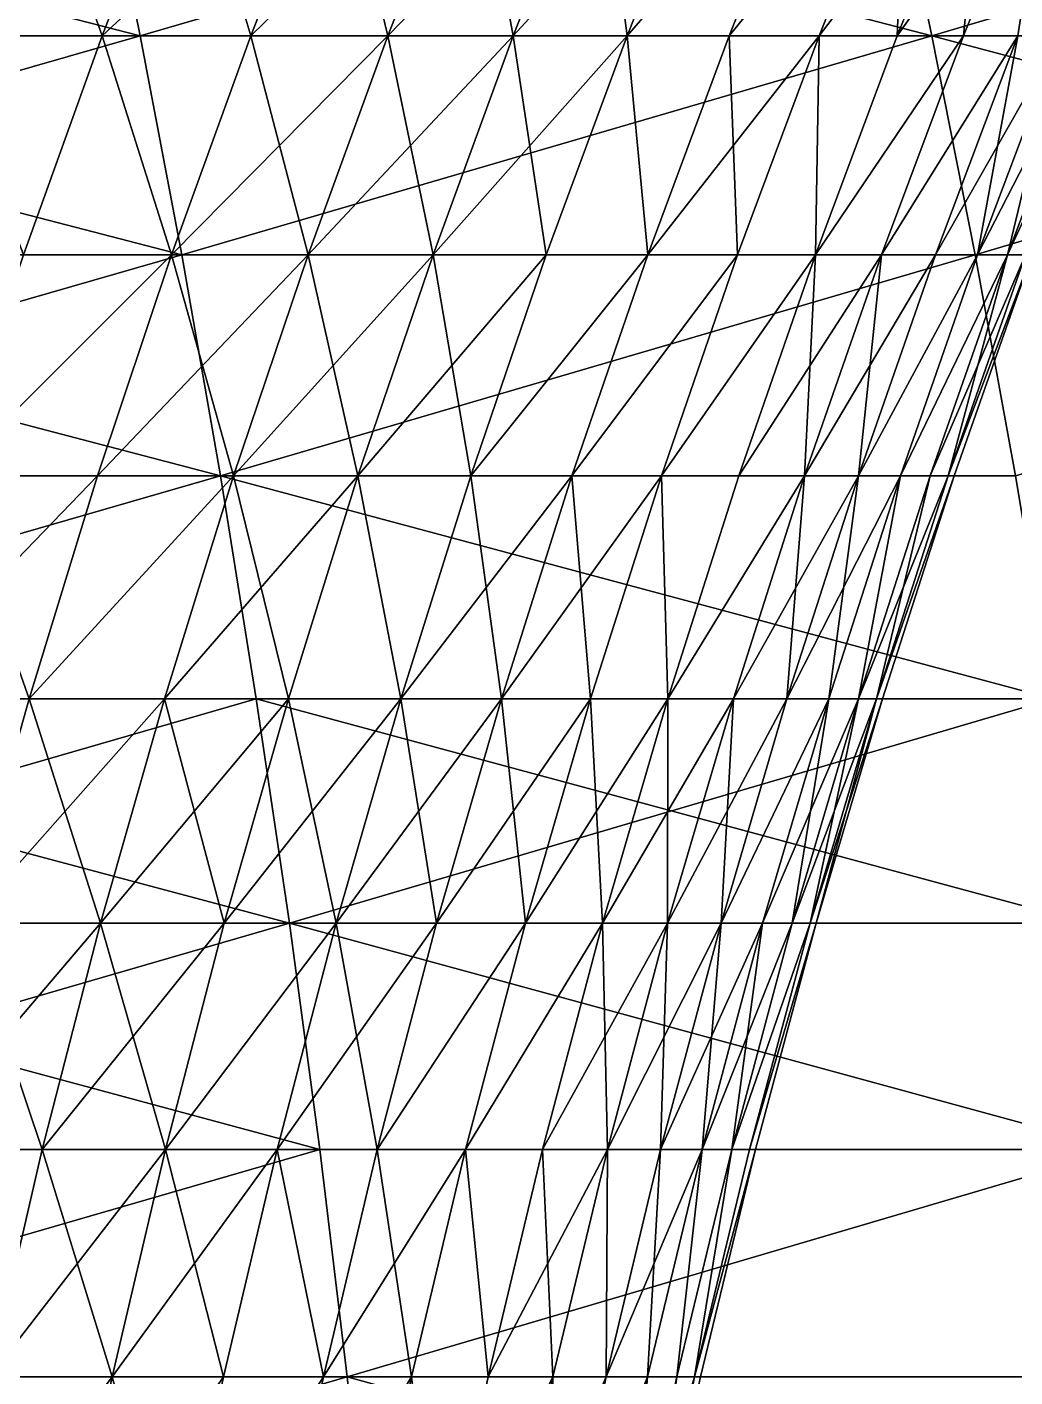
# Model space of a CAD drawing. Header units: millimetres. Extents: x -3250 to 8000, y -3250 to 3250.
# Drawn here: x 6362.7 to 6446.8, y 178 to 293 of the extents above; entities that cross this region are included whole.
import ezdxf

# ---------------------------------------------------------------- set-up
doc = ezdxf.new("R2010")
doc.units = ezdxf.units.MM
doc.header["$MEASUREMENT"] = 0
doc.layers.add('MESH_3D', color=2, linetype='CONTINUOUS')

msp = doc.modelspace()

# ---------------------------------------------------------------- linework, layer by layer
at = {"layer": 'MESH_3D'}
for points in [[(6300.37, 310.75, 844.86), (6372.35, 292.27, 876.61), (6303.96, 292.27, 838.26)], [(6300.37, 310.75, 844.86), (6368.59, 310.75, 883.12), (6372.35, 292.27, 876.61)], [(6368.59, 310.75, 25816.88), (6300.37, 310.75, 25855.14), (6303.96, 292.27, 25861.74)], [(6368.59, 310.75, 25816.88), (6303.96, 292.27, 25861.74), (6372.35, 292.27, 25823.39)], [(6355.47, 292.27, 3033.85), (6376.23, 310.75, 3070.41), (6362.54, 310.75, 3031.28)], [(6355.47, 292.27, 3033.85), (6369.11, 292.27, 3072.81), (6376.23, 310.75, 3070.41)], [(6369.11, 292.27, 23627.19), (6355.47, 292.27, 23666.15), (6362.54, 310.75, 23668.72)], [(6369.11, 292.27, 23627.19), (6362.54, 310.75, 23668.72), (6376.23, 310.75, 23629.59)], [(6368.59, 310.75, 883.12), (6435.84, 310.75, 923.07), (6439.76, 292.27, 916.66)], [(6368.59, 310.75, 883.12), (6439.76, 292.27, 916.66), (6372.35, 292.27, 876.61)], [(6435.84, 310.75, 25776.93), (6368.59, 310.75, 25816.88), (6372.35, 292.27, 25823.39)], [(6369.11, 292.27, 3072.81), (6381.76, 292.27, 3112.09), (6376.23, 310.75, 3070.41)], [(6388.94, 310.75, 23590.12), (6369.11, 292.27, 23627.19), (6376.23, 310.75, 23629.59)], [(6381.76, 292.27, 23587.91), (6369.11, 292.27, 23627.19), (6388.94, 310.75, 23590.12)], [(6435.84, 310.75, 25776.93), (6372.35, 292.27, 25823.39), (6439.76, 292.27, 25783.34)], [(6376.23, 310.75, 3070.41), (6381.76, 292.27, 3112.09), (6388.94, 310.75, 3109.88)], [(6381.76, 292.27, 3112.09), (6393.43, 292.27, 3151.68), (6400.67, 310.75, 3149.64)], [(6381.76, 292.27, 3112.09), (6400.67, 310.75, 3149.64), (6388.94, 310.75, 3109.88)], [(6393.43, 292.27, 23548.32), (6381.76, 292.27, 23587.91), (6388.94, 310.75, 23590.12)], [(6393.43, 292.27, 23548.32), (6388.94, 310.75, 23590.12), (6400.67, 310.75, 23550.36)], [(6393.43, 292.27, 3151.68), (6411.4, 310.75, 3189.69), (6400.67, 310.75, 3149.64)], [(6393.43, 292.27, 3151.68), (6404.11, 292.27, 3191.54), (6411.4, 310.75, 3189.69)], [(6404.11, 292.27, 23508.46), (6393.43, 292.27, 23548.32), (6400.67, 310.75, 23550.36)], [(6404.11, 292.27, 23508.46), (6400.67, 310.75, 23550.36), (6411.4, 310.75, 23510.31)], [(6404.11, 292.27, 3191.54), (6421.13, 310.75, 3229.99), (6411.4, 310.75, 3189.69)], [(6404.11, 292.27, 3191.54), (6413.8, 292.27, 3231.66), (6421.13, 310.75, 3229.99)], [(6413.8, 292.27, 23468.34), (6404.11, 292.27, 23508.46), (6411.4, 310.75, 23510.31)], [(6413.8, 292.27, 23468.34), (6411.4, 310.75, 23510.31), (6421.13, 310.75, 23470.01)], [(6413.8, 292.27, 3231.66), (6422.48, 292.27, 3272.01), (6429.85, 310.75, 3270.52)], [(6413.8, 292.27, 3231.66), (6429.85, 310.75, 3270.52), (6421.13, 310.75, 3229.99)], [(6429.85, 310.75, 23429.48), (6413.8, 292.27, 23468.34), (6421.13, 310.75, 23470.01)], [(6422.48, 292.27, 23427.99), (6413.8, 292.27, 23468.34), (6429.85, 310.75, 23429.48)], [(6422.48, 292.27, 3272.01), (6430.15, 292.27, 3312.56), (6437.56, 310.75, 3311.25)], [(6422.48, 292.27, 3272.01), (6437.56, 310.75, 3311.25), (6429.85, 310.75, 3270.52)], [(6437.56, 310.75, 23388.75), (6422.48, 292.27, 23427.99), (6429.85, 310.75, 23429.48)], [(6430.15, 292.27, 23387.44), (6422.48, 292.27, 23427.99), (6437.56, 310.75, 23388.75)], [(6430.15, 292.27, 3312.56), (6436.81, 292.27, 3353.29), (6444.25, 310.75, 3352.17)], [(6430.15, 292.27, 3312.56), (6444.25, 310.75, 3352.17), (6437.56, 310.75, 3311.25)], [(6436.81, 292.27, 23346.71), (6430.15, 292.27, 23387.44), (6437.56, 310.75, 23388.75)], [(6435.84, 310.75, 923.07), (6506.14, 292.27, 958.37), (6439.76, 292.27, 916.66)], [(6435.84, 310.75, 923.07), (6502.07, 310.75, 964.69), (6506.14, 292.27, 958.37)], [(6502.07, 310.75, 25735.31), (6435.84, 310.75, 25776.93), (6439.76, 292.27, 25783.34)], [(6436.81, 292.27, 3353.29), (6449.91, 310.75, 3393.24), (6444.25, 310.75, 3352.17)], [(6436.81, 292.27, 3353.29), (6442.45, 292.27, 3394.17), (6449.91, 310.75, 3393.24)], [(6436.81, 292.27, 23346.71), (6437.56, 310.75, 23388.75), (6444.25, 310.75, 23347.83)], [(6442.45, 292.27, 23305.83), (6436.81, 292.27, 23346.71), (6444.25, 310.75, 23347.83)], [(6502.07, 310.75, 25735.31), (6439.76, 292.27, 25783.34), (6506.14, 292.27, 25741.63)], [(6442.45, 292.27, 3394.17), (6447.08, 292.27, 3435.19), (6449.91, 310.75, 3393.24)], [(6442.45, 292.27, 23305.83), (6444.25, 310.75, 23347.83), (6449.91, 310.75, 23306.76)], [(6447.08, 292.27, 23264.81), (6442.45, 292.27, 23305.83), (6449.91, 310.75, 23306.76)], [(6303.96, 292.27, 838.26), (6372.35, 292.27, 876.61), (6307.34, 273.62, 832.06)], [(6375.88, 273.62, 25829.5), (6303.96, 292.27, 25861.74), (6307.34, 273.62, 25867.94)], [(6372.35, 292.27, 25823.39), (6303.96, 292.27, 25861.74), (6375.88, 273.62, 25829.5)], [(6307.34, 273.62, 832.06), (6372.35, 292.27, 876.61), (6375.88, 273.62, 870.5)], [(6355.47, 292.27, 3033.85), (6362.42, 273.62, 3075.06), (6369.11, 292.27, 3072.81)], [(6362.42, 273.62, 23624.94), (6355.47, 292.27, 23666.15), (6369.11, 292.27, 23627.19)], [(6362.42, 273.62, 3075.06), (6375.02, 273.62, 3114.17), (6369.11, 292.27, 3072.81)], [(6375.02, 273.62, 23585.83), (6362.42, 273.62, 23624.94), (6369.11, 292.27, 23627.19)], [(6369.11, 292.27, 3072.81), (6375.02, 273.62, 3114.17), (6381.76, 292.27, 3112.09)], [(6375.02, 273.62, 23585.83), (6369.11, 292.27, 23627.19), (6381.76, 292.27, 23587.91)], [(6372.35, 292.27, 876.61), (6439.76, 292.27, 916.66), (6375.88, 273.62, 870.5)], [(6439.76, 292.27, 25783.34), (6372.35, 292.27, 25823.39), (6375.88, 273.62, 25829.5)], [(6375.02, 273.62, 3114.17), (6386.64, 273.62, 3153.59), (6393.43, 292.27, 3151.68)], [(6375.02, 273.62, 3114.17), (6393.43, 292.27, 3151.68), (6381.76, 292.27, 3112.09)], [(6386.64, 273.62, 23546.41), (6375.02, 273.62, 23585.83), (6381.76, 292.27, 23587.91)], [(6375.88, 273.62, 870.5), (6439.76, 292.27, 916.66), (6443.44, 273.62, 910.64)], [(6439.76, 292.27, 25783.34), (6375.88, 273.62, 25829.5), (6443.44, 273.62, 25789.36)], [(6386.64, 273.62, 23546.41), (6381.76, 292.27, 23587.91), (6393.43, 292.27, 23548.32)], [(6386.64, 273.62, 3153.59), (6404.11, 292.27, 3191.54), (6393.43, 292.27, 3151.68)], [(6386.64, 273.62, 3153.59), (6397.28, 273.62, 3193.28), (6404.11, 292.27, 3191.54)], [(6397.28, 273.62, 23506.72), (6386.64, 273.62, 23546.41), (6393.43, 292.27, 23548.32)], [(6397.28, 273.62, 23506.72), (6393.43, 292.27, 23548.32), (6404.11, 292.27, 23508.46)], [(6397.28, 273.62, 3193.28), (6413.8, 292.27, 3231.66), (6404.11, 292.27, 3191.54)], [(6397.28, 273.62, 3193.28), (6406.92, 273.62, 3233.23), (6413.8, 292.27, 3231.66)], [(6406.92, 273.62, 23466.77), (6397.28, 273.62, 23506.72), (6404.11, 292.27, 23508.46)], [(6406.92, 273.62, 23466.77), (6404.11, 292.27, 23508.46), (6413.8, 292.27, 23468.34)], [(6406.92, 273.62, 3233.23), (6415.57, 273.62, 3273.41), (6413.8, 292.27, 3231.66)], [(6415.57, 273.62, 23426.59), (6406.92, 273.62, 23466.77), (6413.8, 292.27, 23468.34)], [(6413.8, 292.27, 3231.66), (6415.57, 273.62, 3273.41), (6422.48, 292.27, 3272.01)], [(6415.57, 273.62, 23426.59), (6413.8, 292.27, 23468.34), (6422.48, 292.27, 23427.99)], [(6415.57, 273.62, 3273.41), (6430.15, 292.27, 3312.56), (6422.48, 292.27, 3272.01)], [(6415.57, 273.62, 3273.41), (6423.21, 273.62, 3313.79), (6430.15, 292.27, 3312.56)], [(6423.21, 273.62, 23386.21), (6415.57, 273.62, 23426.59), (6422.48, 292.27, 23427.99)], [(6423.21, 273.62, 23386.21), (6422.48, 292.27, 23427.99), (6430.15, 292.27, 23387.44)], [(6423.21, 273.62, 3313.79), (6429.84, 273.62, 3354.34), (6430.15, 292.27, 3312.56)], [(6429.84, 273.62, 23345.66), (6423.21, 273.62, 23386.21), (6430.15, 292.27, 23387.44)], [(6429.84, 273.62, 3354.34), (6442.45, 292.27, 3394.17), (6436.81, 292.27, 3353.29)], [(6429.84, 273.62, 3354.34), (6435.45, 273.62, 3395.05), (6442.45, 292.27, 3394.17)], [(6430.15, 292.27, 3312.56), (6429.84, 273.62, 3354.34), (6436.81, 292.27, 3353.29)], [(6429.84, 273.62, 23345.66), (6430.15, 292.27, 23387.44), (6436.81, 292.27, 23346.71)], [(6442.45, 292.27, 23305.83), (6429.84, 273.62, 23345.66), (6436.81, 292.27, 23346.71)], [(6435.45, 273.62, 23304.95), (6429.84, 273.62, 23345.66), (6442.45, 292.27, 23305.83)], [(6435.45, 273.62, 3395.05), (6440.06, 273.62, 3435.89), (6447.08, 292.27, 3435.19)], [(6435.45, 273.62, 3395.05), (6447.08, 292.27, 3435.19), (6442.45, 292.27, 3394.17)], [(6447.08, 292.27, 23264.81), (6435.45, 273.62, 23304.95), (6442.45, 292.27, 23305.83)], [(6440.06, 273.62, 23264.11), (6435.45, 273.62, 23304.95), (6447.08, 292.27, 23264.81)], [(6439.76, 292.27, 916.66), (6506.14, 292.27, 958.37), (6443.44, 273.62, 910.64)], [(6509.97, 273.62, 25747.56), (6439.76, 292.27, 25783.34), (6443.44, 273.62, 25789.36)], [(6506.14, 292.27, 25741.63), (6439.76, 292.27, 25783.34), (6509.97, 273.62, 25747.56)], [(6440.06, 273.62, 3435.89), (6443.64, 273.62, 3476.83), (6450.67, 292.27, 3476.3)], [(6440.06, 273.62, 3435.89), (6450.67, 292.27, 3476.3), (6447.08, 292.27, 3435.19)], [(6443.64, 273.62, 23223.17), (6440.06, 273.62, 23264.11), (6447.08, 292.27, 23264.81)], [(6443.44, 273.62, 910.64), (6506.14, 292.27, 958.37), (6509.97, 273.62, 952.44)], [(6443.64, 273.62, 3476.83), (6446.2, 273.62, 3517.84), (6450.67, 292.27, 3476.3)], [(6443.64, 273.62, 23223.17), (6447.08, 292.27, 23264.81), (6450.67, 292.27, 23223.7)], [(6453.24, 292.27, 23182.51), (6443.64, 273.62, 23223.17), (6450.67, 292.27, 23223.7)], [(6446.2, 273.62, 23182.16), (6443.64, 273.62, 23223.17), (6453.24, 292.27, 23182.51)], [(6446.2, 273.62, 3517.84), (6454.79, 292.27, 3558.73), (6453.24, 292.27, 3517.49)], [(6446.2, 273.62, 3517.84), (6447.73, 273.62, 3558.91), (6454.79, 292.27, 3558.73)], [(6450.67, 292.27, 3476.3), (6446.2, 273.62, 3517.84), (6453.24, 292.27, 3517.49)], [(6447.73, 273.62, 23141.09), (6446.2, 273.62, 23182.16), (6453.24, 292.27, 23182.51)], [(6307.34, 273.62, 832.06), (6375.88, 273.62, 870.5), (6379.17, 254.79, 864.8)], [(6307.34, 273.62, 832.06), (6379.17, 254.79, 864.8), (6310.49, 254.79, 826.28)], [(6375.88, 273.62, 25829.5), (6307.34, 273.62, 25867.94), (6310.49, 254.79, 25873.72)], [(6375.88, 273.62, 25829.5), (6310.49, 254.79, 25873.72), (6379.17, 254.79, 25835.2)], [(6356.17, 254.79, 3077.15), (6368.72, 254.79, 3116.11), (6375.02, 273.62, 3114.17)], [(6356.17, 254.79, 3077.15), (6375.02, 273.62, 3114.17), (6362.42, 273.62, 3075.06)], [(6375.02, 273.62, 23585.83), (6356.17, 254.79, 23622.85), (6362.42, 273.62, 23624.94)], [(6368.72, 254.79, 23583.89), (6356.17, 254.79, 23622.85), (6375.02, 273.62, 23585.83)], [(6368.72, 254.79, 3116.11), (6386.64, 273.62, 3153.59), (6375.02, 273.62, 3114.17)], [(6368.72, 254.79, 3116.11), (6380.3, 254.79, 3155.37), (6386.64, 273.62, 3153.59)], [(6380.3, 254.79, 23544.63), (6368.72, 254.79, 23583.89), (6375.02, 273.62, 23585.83)], [(6380.3, 254.79, 23544.63), (6375.02, 273.62, 23585.83), (6386.64, 273.62, 23546.41)], [(6375.88, 273.62, 870.5), (6443.44, 273.62, 910.64), (6379.17, 254.79, 864.8)], [(6443.44, 273.62, 25789.36), (6375.88, 273.62, 25829.5), (6379.17, 254.79, 25835.2)], [(6379.17, 254.79, 864.8), (6443.44, 273.62, 910.64), (6446.87, 254.79, 905.02)], [(6443.44, 273.62, 25789.36), (6379.17, 254.79, 25835.2), (6446.87, 254.79, 25794.98)], [(6380.3, 254.79, 3155.37), (6397.28, 273.62, 3193.28), (6386.64, 273.62, 3153.59)], [(6380.3, 254.79, 3155.37), (6390.89, 254.79, 3194.91), (6397.28, 273.62, 3193.28)], [(6390.89, 254.79, 23505.09), (6380.3, 254.79, 23544.63), (6386.64, 273.62, 23546.41)], [(6390.89, 254.79, 23505.09), (6386.64, 273.62, 23546.41), (6397.28, 273.62, 23506.72)], [(6390.89, 254.79, 3194.91), (6406.92, 273.62, 3233.23), (6397.28, 273.62, 3193.28)], [(6390.89, 254.79, 3194.91), (6400.5, 254.79, 3234.7), (6406.92, 273.62, 3233.23)], [(6400.5, 254.79, 23465.3), (6390.89, 254.79, 23505.09), (6397.28, 273.62, 23506.72)], [(6400.5, 254.79, 23465.3), (6397.28, 273.62, 23506.72), (6406.92, 273.62, 23466.77)], [(6400.5, 254.79, 3234.7), (6415.57, 273.62, 3273.41), (6406.92, 273.62, 3233.23)], [(6400.5, 254.79, 3234.7), (6409.11, 254.79, 3274.71), (6415.57, 273.62, 3273.41)], [(6415.57, 273.62, 23426.59), (6400.5, 254.79, 23465.3), (6406.92, 273.62, 23466.77)], [(6409.11, 254.79, 23425.29), (6400.5, 254.79, 23465.3), (6415.57, 273.62, 23426.59)], [(6409.11, 254.79, 3274.71), (6416.72, 254.79, 3314.93), (6423.21, 273.62, 3313.79)], [(6409.11, 254.79, 3274.71), (6423.21, 273.62, 3313.79), (6415.57, 273.62, 3273.41)], [(6423.21, 273.62, 23386.21), (6409.11, 254.79, 23425.29), (6415.57, 273.62, 23426.59)], [(6416.72, 254.79, 23385.07), (6409.11, 254.79, 23425.29), (6423.21, 273.62, 23386.21)], [(6416.72, 254.79, 3314.93), (6423.32, 254.79, 3355.32), (6429.84, 273.62, 3354.34)], [(6416.72, 254.79, 3314.93), (6429.84, 273.62, 3354.34), (6423.21, 273.62, 3313.79)], [(6429.84, 273.62, 23345.66), (6416.72, 254.79, 23385.07), (6423.21, 273.62, 23386.21)], [(6423.32, 254.79, 23344.68), (6416.72, 254.79, 23385.07), (6429.84, 273.62, 23345.66)], [(6423.32, 254.79, 3355.32), (6435.45, 273.62, 3395.05), (6429.84, 273.62, 3354.34)], [(6423.32, 254.79, 3355.32), (6428.92, 254.79, 3395.87), (6435.45, 273.62, 3395.05)], [(6428.92, 254.79, 23304.13), (6423.32, 254.79, 23344.68), (6429.84, 273.62, 23345.66)], [(6428.92, 254.79, 3395.87), (6440.06, 273.62, 3435.89), (6435.45, 273.62, 3395.05)], [(6428.92, 254.79, 3395.87), (6433.5, 254.79, 3436.54), (6440.06, 273.62, 3435.89)], [(6428.92, 254.79, 23304.13), (6429.84, 273.62, 23345.66), (6435.45, 273.62, 23304.95)], [(6433.5, 254.79, 23263.46), (6428.92, 254.79, 23304.13), (6435.45, 273.62, 23304.95)], [(6433.5, 254.79, 3436.54), (6437.07, 254.79, 3477.32), (6443.64, 273.62, 3476.83)], [(6433.5, 254.79, 3436.54), (6443.64, 273.62, 3476.83), (6440.06, 273.62, 3435.89)], [(6433.5, 254.79, 23263.46), (6435.45, 273.62, 23304.95), (6440.06, 273.62, 23264.11)], [(6443.64, 273.62, 23223.17), (6433.5, 254.79, 23263.46), (6440.06, 273.62, 23264.11)], [(6437.07, 254.79, 23222.68), (6433.5, 254.79, 23263.46), (6443.64, 273.62, 23223.17)], [(6437.07, 254.79, 3477.32), (6446.2, 273.62, 3517.84), (6443.64, 273.62, 3476.83)], [(6437.07, 254.79, 3477.32), (6439.62, 254.79, 3518.17), (6446.2, 273.62, 3517.84)], [(6446.2, 273.62, 23182.16), (6437.07, 254.79, 23222.68), (6443.64, 273.62, 23223.17)], [(6439.62, 254.79, 23181.83), (6437.07, 254.79, 23222.68), (6446.2, 273.62, 23182.16)], [(6439.62, 254.79, 3518.17), (6447.73, 273.62, 3558.91), (6446.2, 273.62, 3517.84)], [(6439.62, 254.79, 3518.17), (6441.15, 254.79, 3559.07), (6447.73, 273.62, 3558.91)], [(6441.15, 254.79, 23140.93), (6439.62, 254.79, 23181.83), (6446.2, 273.62, 23182.16)], [(6441.15, 254.79, 3559.07), (6441.66, 254.79, 3600), (6448.25, 273.62, 3600)], [(6441.15, 254.79, 3559.07), (6448.25, 273.62, 3600), (6447.73, 273.62, 3558.91)], [(6441.15, 254.79, 23140.93), (6446.2, 273.62, 23182.16), (6447.73, 273.62, 23141.09)], [(6441.15, 254.79, 23140.93), (6447.73, 273.62, 23141.09), (6448.25, 273.62, 23100)], [(6441.15, 254.79, 23140.93), (6448.25, 273.62, 23100), (6441.66, 254.79, 23100)], [(6441.66, 254.79, 23100), (6448.25, 273.62, 3600), (6441.66, 254.79, 3600)], [(6441.66, 254.79, 23100), (6448.25, 273.62, 23100), (6448.25, 273.62, 3600)], [(6443.44, 273.62, 910.64), (6509.97, 273.62, 952.44), (6446.87, 254.79, 905.02)], [(6509.97, 273.62, 25747.56), (6443.44, 273.62, 25789.36), (6446.87, 254.79, 25794.98)], [(6310.49, 254.79, 826.28), (6379.17, 254.79, 864.8), (6313.41, 235.8, 820.9)], [(6379.17, 254.79, 25835.2), (6310.49, 254.79, 25873.72), (6313.41, 235.8, 25879.1)], [(6313.41, 235.8, 820.9), (6379.17, 254.79, 864.8), (6382.23, 235.8, 859.5)], [(6379.17, 254.79, 25835.2), (6313.41, 235.8, 25879.1), (6382.23, 235.8, 25840.5)], [(6350.37, 235.8, 3079.1), (6362.88, 235.8, 3117.92), (6368.72, 254.79, 3116.11)], [(6350.37, 235.8, 3079.1), (6368.72, 254.79, 3116.11), (6356.17, 254.79, 3077.15)], [(6362.88, 235.8, 23582.08), (6350.37, 235.8, 23620.9), (6356.17, 254.79, 23622.85)], [(6362.88, 235.8, 23582.08), (6356.17, 254.79, 23622.85), (6368.72, 254.79, 23583.89)], [(6362.88, 235.8, 3117.92), (6374.41, 235.8, 3157.03), (6380.3, 254.79, 3155.37)], [(6362.88, 235.8, 3117.92), (6380.3, 254.79, 3155.37), (6368.72, 254.79, 3116.11)], [(6380.3, 254.79, 23544.63), (6362.88, 235.8, 23582.08), (6368.72, 254.79, 23583.89)], [(6374.41, 235.8, 23542.97), (6362.88, 235.8, 23582.08), (6380.3, 254.79, 23544.63)], [(6374.41, 235.8, 3157.03), (6384.97, 235.8, 3196.42), (6390.89, 254.79, 3194.91)], [(6374.41, 235.8, 3157.03), (6390.89, 254.79, 3194.91), (6380.3, 254.79, 3155.37)], [(6384.97, 235.8, 23503.58), (6374.41, 235.8, 23542.97), (6380.3, 254.79, 23544.63)], [(6379.17, 254.79, 864.8), (6446.87, 254.79, 905.02), (6450.06, 235.8, 899.8)], [(6379.17, 254.79, 864.8), (6450.06, 235.8, 899.8), (6382.23, 235.8, 859.5)], [(6450.06, 235.8, 25800.2), (6379.17, 254.79, 25835.2), (6382.23, 235.8, 25840.5)], [(6446.87, 254.79, 25794.98), (6379.17, 254.79, 25835.2), (6450.06, 235.8, 25800.2)], [(6384.97, 235.8, 23503.58), (6380.3, 254.79, 23544.63), (6390.89, 254.79, 23505.09)], [(6384.97, 235.8, 3196.42), (6394.54, 235.8, 3236.06), (6390.89, 254.79, 3194.91)], [(6394.54, 235.8, 23463.94), (6384.97, 235.8, 23503.58), (6390.89, 254.79, 23505.09)], [(6390.89, 254.79, 3194.91), (6394.54, 235.8, 3236.06), (6400.5, 254.79, 3234.7)], [(6394.54, 235.8, 23463.94), (6390.89, 254.79, 23505.09), (6400.5, 254.79, 23465.3)], [(6394.54, 235.8, 3236.06), (6403.11, 235.8, 3275.92), (6400.5, 254.79, 3234.7)], [(6409.11, 254.79, 23425.29), (6394.54, 235.8, 23463.94), (6400.5, 254.79, 23465.3)], [(6403.11, 235.8, 23424.08), (6394.54, 235.8, 23463.94), (6409.11, 254.79, 23425.29)], [(6400.5, 254.79, 3234.7), (6403.11, 235.8, 3275.92), (6409.11, 254.79, 3274.71)], [(6403.11, 235.8, 3275.92), (6410.69, 235.8, 3315.99), (6416.72, 254.79, 3314.93)], [(6403.11, 235.8, 3275.92), (6416.72, 254.79, 3314.93), (6409.11, 254.79, 3274.71)], [(6410.69, 235.8, 23384.01), (6403.11, 235.8, 23424.08), (6409.11, 254.79, 23425.29)], [(6410.69, 235.8, 23384.01), (6409.11, 254.79, 23425.29), (6416.72, 254.79, 23385.07)], [(6410.69, 235.8, 3315.99), (6417.27, 235.8, 3356.24), (6416.72, 254.79, 3314.93)], [(6417.27, 235.8, 23343.76), (6410.69, 235.8, 23384.01), (6416.72, 254.79, 23385.07)], [(6416.72, 254.79, 3314.93), (6417.27, 235.8, 3356.24), (6423.32, 254.79, 3355.32)], [(6417.27, 235.8, 23343.76), (6416.72, 254.79, 23385.07), (6423.32, 254.79, 23344.68)], [(6417.27, 235.8, 3356.24), (6422.85, 235.8, 3396.63), (6428.92, 254.79, 3395.87)], [(6417.27, 235.8, 3356.24), (6428.92, 254.79, 3395.87), (6423.32, 254.79, 3355.32)], [(6428.92, 254.79, 23304.13), (6417.27, 235.8, 23343.76), (6423.32, 254.79, 23344.68)], [(6422.85, 235.8, 23303.37), (6417.27, 235.8, 23343.76), (6428.92, 254.79, 23304.13)], [(6422.85, 235.8, 3396.63), (6427.41, 235.8, 3437.15), (6428.92, 254.79, 3395.87)], [(6433.5, 254.79, 23263.46), (6422.85, 235.8, 23303.37), (6428.92, 254.79, 23304.13)], [(6427.41, 235.8, 23262.85), (6422.85, 235.8, 23303.37), (6433.5, 254.79, 23263.46)], [(6427.41, 235.8, 3437.15), (6430.97, 235.8, 3477.78), (6437.07, 254.79, 3477.32)], [(6427.41, 235.8, 3437.15), (6437.07, 254.79, 3477.32), (6433.5, 254.79, 3436.54)], [(6428.92, 254.79, 3395.87), (6427.41, 235.8, 3437.15), (6433.5, 254.79, 3436.54)], [(6430.97, 235.8, 23222.22), (6427.41, 235.8, 23262.85), (6433.5, 254.79, 23263.46)], [(6430.97, 235.8, 3477.78), (6433.51, 235.8, 3518.47), (6437.07, 254.79, 3477.32)], [(6430.97, 235.8, 23222.22), (6433.5, 254.79, 23263.46), (6437.07, 254.79, 23222.68)], [(6433.51, 235.8, 23181.53), (6430.97, 235.8, 23222.22), (6437.07, 254.79, 23222.68)], [(6433.51, 235.8, 3518.47), (6435.03, 235.8, 3559.22), (6439.62, 254.79, 3518.17)], [(6437.07, 254.79, 3477.32), (6433.51, 235.8, 3518.47), (6439.62, 254.79, 3518.17)], [(6433.51, 235.8, 23181.53), (6437.07, 254.79, 23222.68), (6439.62, 254.79, 23181.83)], [(6441.15, 254.79, 23140.93), (6433.51, 235.8, 23181.53), (6439.62, 254.79, 23181.83)], [(6435.03, 235.8, 23140.78), (6433.51, 235.8, 23181.53), (6441.15, 254.79, 23140.93)], [(6435.03, 235.8, 3559.22), (6441.66, 254.79, 3600), (6441.15, 254.79, 3559.07)], [(6435.03, 235.8, 3559.22), (6435.54, 235.8, 3600), (6441.66, 254.79, 3600)], [(6439.62, 254.79, 3518.17), (6435.03, 235.8, 3559.22), (6441.15, 254.79, 3559.07)], [(6435.03, 235.8, 23140.78), (6441.66, 254.79, 23100), (6435.54, 235.8, 23100)], [(6435.03, 235.8, 23140.78), (6441.15, 254.79, 23140.93), (6441.66, 254.79, 23100)], [(6441.66, 254.79, 23100), (6441.66, 254.79, 3600), (6435.54, 235.8, 3600)], [(6435.54, 235.8, 23100), (6441.66, 254.79, 23100), (6435.54, 235.8, 3600)], [(6313.41, 235.8, 820.9), (6385.05, 216.67, 854.61), (6316.11, 216.67, 815.95)], [(6313.41, 235.8, 820.9), (6382.23, 235.8, 859.5), (6385.05, 216.67, 854.61)], [(6382.23, 235.8, 25840.5), (6313.41, 235.8, 25879.1), (6316.11, 216.67, 25884.05)], [(6382.23, 235.8, 25840.5), (6316.11, 216.67, 25884.05), (6385.05, 216.67, 25845.39)], [(6350.37, 235.8, 3079.1), (6357.49, 216.67, 3119.58), (6362.88, 235.8, 3117.92)], [(6357.49, 216.67, 23580.42), (6350.37, 235.8, 23620.9), (6362.88, 235.8, 23582.08)], [(6357.49, 216.67, 3119.58), (6368.98, 216.67, 3158.56), (6374.41, 235.8, 3157.03)], [(6357.49, 216.67, 3119.58), (6374.41, 235.8, 3157.03), (6362.88, 235.8, 3117.92)], [(6368.98, 216.67, 23541.44), (6357.49, 216.67, 23580.42), (6362.88, 235.8, 23582.08)], [(6368.98, 216.67, 23541.44), (6362.88, 235.8, 23582.08), (6374.41, 235.8, 23542.97)], [(6368.98, 216.67, 3158.56), (6379.5, 216.67, 3197.81), (6384.97, 235.8, 3196.42)], [(6368.98, 216.67, 3158.56), (6384.97, 235.8, 3196.42), (6374.41, 235.8, 3157.03)], [(6379.5, 216.67, 23502.19), (6368.98, 216.67, 23541.44), (6374.41, 235.8, 23542.97)], [(6379.5, 216.67, 23502.19), (6374.41, 235.8, 23542.97), (6384.97, 235.8, 23503.58)], [(6379.5, 216.67, 3197.81), (6389.04, 216.67, 3237.31), (6394.54, 235.8, 3236.06)], [(6379.5, 216.67, 3197.81), (6394.54, 235.8, 3236.06), (6384.97, 235.8, 3196.42)], [(6389.04, 216.67, 23462.69), (6379.5, 216.67, 23502.19), (6384.97, 235.8, 23503.58)], [(6382.23, 235.8, 859.5), (6453, 216.67, 894.98), (6385.05, 216.67, 854.61)], [(6382.23, 235.8, 859.5), (6450.06, 235.8, 899.8), (6453, 216.67, 894.98)], [(6450.06, 235.8, 25800.2), (6382.23, 235.8, 25840.5), (6385.05, 216.67, 25845.39)], [(6389.04, 216.67, 23462.69), (6384.97, 235.8, 23503.58), (6394.54, 235.8, 23463.94)], [(6450.06, 235.8, 25800.2), (6385.05, 216.67, 25845.39), (6453, 216.67, 25805.02)], [(6389.04, 216.67, 3237.31), (6397.58, 216.67, 3277.04), (6403.11, 235.8, 3275.92)], [(6389.04, 216.67, 3237.31), (6403.11, 235.8, 3275.92), (6394.54, 235.8, 3236.06)], [(6397.58, 216.67, 23422.96), (6389.04, 216.67, 23462.69), (6394.54, 235.8, 23463.94)], [(6397.58, 216.67, 23422.96), (6394.54, 235.8, 23463.94), (6403.11, 235.8, 23424.08)], [(6397.58, 216.67, 3277.04), (6405.14, 216.67, 3316.97), (6410.69, 235.8, 3315.99)], [(6397.58, 216.67, 3277.04), (6410.69, 235.8, 3315.99), (6403.11, 235.8, 3275.92)], [(6405.14, 216.67, 23383.03), (6397.58, 216.67, 23422.96), (6403.11, 235.8, 23424.08)], [(6405.14, 216.67, 23383.03), (6403.11, 235.8, 23424.08), (6410.69, 235.8, 23384.01)], [(6405.14, 216.67, 3316.97), (6417.27, 235.8, 3356.24), (6410.69, 235.8, 3315.99)], [(6405.14, 216.67, 3316.97), (6411.7, 216.67, 3357.08), (6417.27, 235.8, 3356.24)], [(6411.7, 216.67, 23342.92), (6405.14, 216.67, 23383.03), (6410.69, 235.8, 23384.01)], [(6411.7, 216.67, 23342.92), (6410.69, 235.8, 23384.01), (6417.27, 235.8, 23343.76)], [(6411.7, 216.67, 3357.08), (6417.25, 216.67, 3397.33), (6422.85, 235.8, 3396.63)], [(6411.7, 216.67, 3357.08), (6422.85, 235.8, 3396.63), (6417.27, 235.8, 3356.24)], [(6417.25, 216.67, 23302.67), (6411.7, 216.67, 23342.92), (6417.27, 235.8, 23343.76)], [(6417.25, 216.67, 3397.33), (6421.8, 216.67, 3437.71), (6427.41, 235.8, 3437.15)], [(6417.25, 216.67, 3397.33), (6427.41, 235.8, 3437.15), (6422.85, 235.8, 3396.63)], [(6417.25, 216.67, 23302.67), (6417.27, 235.8, 23343.76), (6422.85, 235.8, 23303.37)], [(6421.8, 216.67, 23262.29), (6417.25, 216.67, 23302.67), (6422.85, 235.8, 23303.37)], [(6421.8, 216.67, 3437.71), (6425.34, 216.67, 3478.2), (6430.97, 235.8, 3477.78)], [(6421.8, 216.67, 3437.71), (6430.97, 235.8, 3477.78), (6427.41, 235.8, 3437.15)], [(6421.8, 216.67, 23262.29), (6422.85, 235.8, 23303.37), (6427.41, 235.8, 23262.85)], [(6430.97, 235.8, 23222.22), (6421.8, 216.67, 23262.29), (6427.41, 235.8, 23262.85)], [(6425.34, 216.67, 23221.8), (6421.8, 216.67, 23262.29), (6430.97, 235.8, 23222.22)], [(6425.34, 216.67, 3478.2), (6433.51, 235.8, 3518.47), (6430.97, 235.8, 3477.78)], [(6425.34, 216.67, 3478.2), (6427.87, 216.67, 3518.76), (6433.51, 235.8, 3518.47)], [(6427.87, 216.67, 23181.24), (6425.34, 216.67, 23221.8), (6430.97, 235.8, 23222.22)], [(6427.87, 216.67, 3518.76), (6429.39, 216.67, 3559.37), (6435.03, 235.8, 3559.22)], [(6427.87, 216.67, 3518.76), (6435.03, 235.8, 3559.22), (6433.51, 235.8, 3518.47)], [(6427.87, 216.67, 23181.24), (6430.97, 235.8, 23222.22), (6433.51, 235.8, 23181.53)], [(6429.39, 216.67, 23140.63), (6427.87, 216.67, 23181.24), (6433.51, 235.8, 23181.53)], [(6429.39, 216.67, 3559.37), (6435.54, 235.8, 3600), (6435.03, 235.8, 3559.22)], [(6429.39, 216.67, 3559.37), (6429.9, 216.67, 3600), (6435.54, 235.8, 3600)], [(6429.39, 216.67, 23140.63), (6433.51, 235.8, 23181.53), (6435.03, 235.8, 23140.78)], [(6429.39, 216.67, 23140.63), (6435.03, 235.8, 23140.78), (6429.9, 216.67, 23100)], [(6429.9, 216.67, 23100), (6435.54, 235.8, 3600), (6429.9, 216.67, 3600)], [(6429.9, 216.67, 23100), (6435.54, 235.8, 23100), (6435.54, 235.8, 3600)], [(6435.03, 235.8, 23140.78), (6435.54, 235.8, 23100), (6429.9, 216.67, 23100)], [(6316.11, 216.67, 815.95), (6385.05, 216.67, 854.61), (6387.63, 197.41, 850.14)], [(6316.11, 216.67, 815.95), (6387.63, 197.41, 850.14), (6318.58, 197.41, 811.42)], [(6385.05, 216.67, 25845.39), (6316.11, 216.67, 25884.05), (6318.58, 197.41, 25888.58)], [(6385.05, 216.67, 25845.39), (6318.58, 197.41, 25888.58), (6387.63, 197.41, 25849.86)], [(6352.56, 197.41, 3121.1), (6364.01, 197.41, 3159.96), (6368.98, 216.67, 3158.56)], [(6352.56, 197.41, 3121.1), (6368.98, 216.67, 3158.56), (6357.49, 216.67, 3119.58)], [(6364.01, 197.41, 23540.04), (6352.56, 197.41, 23578.9), (6357.49, 216.67, 23580.42)], [(6364.01, 197.41, 23540.04), (6357.49, 216.67, 23580.42), (6368.98, 216.67, 23541.44)], [(6364.01, 197.41, 3159.96), (6379.5, 216.67, 3197.81), (6368.98, 216.67, 3158.56)], [(6364.01, 197.41, 3159.96), (6374.5, 197.41, 3199.08), (6379.5, 216.67, 3197.81)], [(6374.5, 197.41, 23500.92), (6364.01, 197.41, 23540.04), (6368.98, 216.67, 23541.44)], [(6374.5, 197.41, 23500.92), (6368.98, 216.67, 23541.44), (6379.5, 216.67, 23502.19)], [(6374.5, 197.41, 3199.08), (6389.04, 216.67, 3237.31), (6379.5, 216.67, 3197.81)], [(6374.5, 197.41, 3199.08), (6384, 197.41, 3238.46), (6389.04, 216.67, 3237.31)], [(6389.04, 216.67, 23462.69), (6374.5, 197.41, 23500.92), (6379.5, 216.67, 23502.19)], [(6384, 197.41, 23461.54), (6374.5, 197.41, 23500.92), (6389.04, 216.67, 23462.69)], [(6384, 197.41, 3238.46), (6397.58, 216.67, 3277.04), (6389.04, 216.67, 3237.31)], [(6384, 197.41, 3238.46), (6392.52, 197.41, 3278.06), (6397.58, 216.67, 3277.04)], [(6392.52, 197.41, 23421.94), (6384, 197.41, 23461.54), (6389.04, 216.67, 23462.69)], [(6385.05, 216.67, 854.61), (6455.69, 197.41, 890.58), (6387.63, 197.41, 850.14)], [(6385.05, 216.67, 854.61), (6453, 216.67, 894.98), (6455.69, 197.41, 890.58)], [(6455.69, 197.41, 25809.42), (6385.05, 216.67, 25845.39), (6387.63, 197.41, 25849.86)], [(6453, 216.67, 25805.02), (6385.05, 216.67, 25845.39), (6455.69, 197.41, 25809.42)], [(6392.52, 197.41, 23421.94), (6389.04, 216.67, 23462.69), (6397.58, 216.67, 23422.96)], [(6392.52, 197.41, 3278.06), (6400.05, 197.41, 3317.87), (6405.14, 216.67, 3316.97)], [(6392.52, 197.41, 3278.06), (6405.14, 216.67, 3316.97), (6397.58, 216.67, 3277.04)], [(6405.14, 216.67, 23383.03), (6392.52, 197.41, 23421.94), (6397.58, 216.67, 23422.96)], [(6400.05, 197.41, 23382.13), (6392.52, 197.41, 23421.94), (6405.14, 216.67, 23383.03)], [(6400.05, 197.41, 3317.87), (6411.7, 216.67, 3357.08), (6405.14, 216.67, 3316.97)], [(6400.05, 197.41, 3317.87), (6406.59, 197.41, 3357.85), (6411.7, 216.67, 3357.08)], [(6411.7, 216.67, 23342.92), (6400.05, 197.41, 23382.13), (6405.14, 216.67, 23383.03)], [(6406.59, 197.41, 23342.15), (6400.05, 197.41, 23382.13), (6411.7, 216.67, 23342.92)], [(6406.59, 197.41, 3357.85), (6412.13, 197.41, 3397.97), (6417.25, 216.67, 3397.33)], [(6406.59, 197.41, 3357.85), (6417.25, 216.67, 3397.33), (6411.7, 216.67, 3357.08)], [(6412.13, 197.41, 23302.03), (6406.59, 197.41, 23342.15), (6411.7, 216.67, 23342.92)], [(6412.13, 197.41, 23302.03), (6411.7, 216.67, 23342.92), (6417.25, 216.67, 23302.67)], [(6412.13, 197.41, 3397.97), (6416.66, 197.41, 3438.23), (6417.25, 216.67, 3397.33)], [(6421.8, 216.67, 23262.29), (6412.13, 197.41, 23302.03), (6417.25, 216.67, 23302.67)], [(6416.66, 197.41, 23261.77), (6412.13, 197.41, 23302.03), (6421.8, 216.67, 23262.29)], [(6416.66, 197.41, 3438.23), (6425.34, 216.67, 3478.2), (6421.8, 216.67, 3437.71)], [(6416.66, 197.41, 3438.23), (6420.2, 197.41, 3478.58), (6425.34, 216.67, 3478.2)], [(6417.25, 216.67, 3397.33), (6416.66, 197.41, 3438.23), (6421.8, 216.67, 3437.71)], [(6420.2, 197.41, 23221.42), (6416.66, 197.41, 23261.77), (6421.8, 216.67, 23262.29)], [(6420.2, 197.41, 3478.58), (6427.87, 216.67, 3518.76), (6425.34, 216.67, 3478.2)], [(6420.2, 197.41, 3478.58), (6422.72, 197.41, 3519.01), (6427.87, 216.67, 3518.76)], [(6420.2, 197.41, 23221.42), (6421.8, 216.67, 23262.29), (6425.34, 216.67, 23221.8)], [(6422.72, 197.41, 23180.99), (6420.2, 197.41, 23221.42), (6425.34, 216.67, 23221.8)], [(6422.72, 197.41, 3519.01), (6424.23, 197.41, 3559.49), (6429.39, 216.67, 3559.37)], [(6422.72, 197.41, 3519.01), (6429.39, 216.67, 3559.37), (6427.87, 216.67, 3518.76)], [(6422.72, 197.41, 23180.99), (6425.34, 216.67, 23221.8), (6427.87, 216.67, 23181.24)], [(6429.39, 216.67, 23140.63), (6422.72, 197.41, 23180.99), (6427.87, 216.67, 23181.24)], [(6424.23, 197.41, 23140.51), (6422.72, 197.41, 23180.99), (6429.39, 216.67, 23140.63)], [(6424.23, 197.41, 3559.49), (6429.9, 216.67, 3600), (6429.39, 216.67, 3559.37)], [(6424.23, 197.41, 3559.49), (6424.74, 197.41, 3600), (6429.9, 216.67, 3600)], [(6424.23, 197.41, 23140.51), (6429.9, 216.67, 23100), (6424.74, 197.41, 23100)], [(6424.23, 197.41, 23140.51), (6429.39, 216.67, 23140.63), (6429.9, 216.67, 23100)], [(6424.74, 197.41, 23100), (6429.9, 216.67, 3600), (6424.74, 197.41, 3600)], [(6424.74, 197.41, 23100), (6429.9, 216.67, 23100), (6429.9, 216.67, 3600)], [(6318.58, 197.41, 811.42), (6387.63, 197.41, 850.14), (6320.82, 178.02, 807.31)], [(6387.63, 197.41, 25849.86), (6318.58, 197.41, 25888.58), (6320.82, 178.02, 25892.69)], [(6320.82, 178.02, 807.31), (6387.63, 197.41, 850.14), (6389.97, 178.02, 846.09)], [(6387.63, 197.41, 25849.86), (6320.82, 178.02, 25892.69), (6389.97, 178.02, 25853.91)], [(6352.56, 197.41, 3121.1), (6359.51, 178.02, 3161.22), (6364.01, 197.41, 3159.96)], [(6359.51, 178.02, 23538.78), (6352.56, 197.41, 23578.9), (6364.01, 197.41, 23540.04)], [(6359.51, 178.02, 3161.22), (6369.96, 178.02, 3200.24), (6374.5, 197.41, 3199.08)], [(6359.51, 178.02, 3161.22), (6374.5, 197.41, 3199.08), (6364.01, 197.41, 3159.96)], [(6369.96, 178.02, 23499.76), (6359.51, 178.02, 23538.78), (6364.01, 197.41, 23540.04)], [(6369.96, 178.02, 23499.76), (6364.01, 197.41, 23540.04), (6374.5, 197.41, 23500.92)], [(6369.96, 178.02, 3200.24), (6379.44, 178.02, 3239.5), (6384, 197.41, 3238.46)], [(6369.96, 178.02, 3200.24), (6384, 197.41, 3238.46), (6374.5, 197.41, 3199.08)], [(6379.44, 178.02, 23460.5), (6369.96, 178.02, 23499.76), (6374.5, 197.41, 23500.92)], [(6379.44, 178.02, 23460.5), (6374.5, 197.41, 23500.92), (6384, 197.41, 23461.54)], [(6379.44, 178.02, 3239.5), (6387.94, 178.02, 3278.99), (6384, 197.41, 3238.46)], [(6387.94, 178.02, 23421.01), (6379.44, 178.02, 23460.5), (6384, 197.41, 23461.54)], [(6384, 197.41, 3238.46), (6387.94, 178.02, 3278.99), (6392.52, 197.41, 3278.06)], [(6387.94, 178.02, 23421.01), (6384, 197.41, 23461.54), (6392.52, 197.41, 23421.94)], [(6387.63, 197.41, 850.14), (6455.69, 197.41, 890.58), (6389.97, 178.02, 846.09)], [(6455.69, 197.41, 25809.42), (6387.63, 197.41, 25849.86), (6389.97, 178.02, 25853.91)], [(6387.94, 178.02, 3278.99), (6395.45, 178.02, 3318.68), (6400.05, 197.41, 3317.87)], [(6387.94, 178.02, 3278.99), (6400.05, 197.41, 3317.87), (6392.52, 197.41, 3278.06)], [(6395.45, 178.02, 23381.32), (6387.94, 178.02, 23421.01), (6392.52, 197.41, 23421.94)], [(6389.97, 178.02, 846.09), (6455.69, 197.41, 890.58), (6458.13, 178.02, 886.58)], [(6455.69, 197.41, 25809.42), (6389.97, 178.02, 25853.91), (6458.13, 178.02, 25813.42)], [(6395.45, 178.02, 23381.32), (6392.52, 197.41, 23421.94), (6400.05, 197.41, 23382.13)], [(6395.45, 178.02, 3318.68), (6401.96, 178.02, 3358.54), (6400.05, 197.41, 3317.87)], [(6401.96, 178.02, 23341.46), (6395.45, 178.02, 23381.32), (6400.05, 197.41, 23382.13)], [(6400.05, 197.41, 3317.87), (6401.96, 178.02, 3358.54), (6406.59, 197.41, 3357.85)], [(6401.96, 178.02, 23341.46), (6400.05, 197.41, 23382.13), (6406.59, 197.41, 23342.15)], [(6401.96, 178.02, 3358.54), (6407.48, 178.02, 3398.56), (6412.13, 197.41, 3397.97)], [(6401.96, 178.02, 3358.54), (6412.13, 197.41, 3397.97), (6406.59, 197.41, 3357.85)], [(6407.48, 178.02, 23301.44), (6401.96, 178.02, 23341.46), (6406.59, 197.41, 23342.15)], [(6407.48, 178.02, 23301.44), (6406.59, 197.41, 23342.15), (6412.13, 197.41, 23302.03)], [(6407.48, 178.02, 3398.56), (6412.01, 178.02, 3438.69), (6412.13, 197.41, 3397.97)], [(6412.01, 178.02, 23261.31), (6407.48, 178.02, 23301.44), (6412.13, 197.41, 23302.03)], [(6412.01, 178.02, 3438.69), (6420.2, 197.41, 3478.58), (6416.66, 197.41, 3438.23)], [(6412.01, 178.02, 3438.69), (6415.53, 178.02, 3478.93), (6420.2, 197.41, 3478.58)], [(6412.13, 197.41, 3397.97), (6412.01, 178.02, 3438.69), (6416.66, 197.41, 3438.23)], [(6412.01, 178.02, 23261.31), (6412.13, 197.41, 23302.03), (6416.66, 197.41, 23261.77)], [(6415.53, 178.02, 23221.07), (6412.01, 178.02, 23261.31), (6416.66, 197.41, 23261.77)], [(6415.53, 178.02, 3478.93), (6418.04, 178.02, 3519.25), (6420.2, 197.41, 3478.58)], [(6415.53, 178.02, 23221.07), (6416.66, 197.41, 23261.77), (6420.2, 197.41, 23221.42)], [(6418.04, 178.02, 23180.75), (6415.53, 178.02, 23221.07), (6420.2, 197.41, 23221.42)], [(6418.04, 178.02, 3519.25), (6419.55, 178.02, 3559.61), (6422.72, 197.41, 3519.01)], [(6420.2, 197.41, 3478.58), (6418.04, 178.02, 3519.25), (6422.72, 197.41, 3519.01)], [(6418.04, 178.02, 23180.75), (6420.2, 197.41, 23221.42), (6422.72, 197.41, 23180.99)], [(6419.55, 178.02, 23140.39), (6418.04, 178.02, 23180.75), (6422.72, 197.41, 23180.99)], [(6419.55, 178.02, 3559.61), (6424.74, 197.41, 3600), (6424.23, 197.41, 3559.49)], [(6419.55, 178.02, 3559.61), (6420.06, 178.02, 3600), (6424.74, 197.41, 3600)], [(6422.72, 197.41, 3519.01), (6419.55, 178.02, 3559.61), (6424.23, 197.41, 3559.49)], [(6419.55, 178.02, 23140.39), (6422.72, 197.41, 23180.99), (6424.23, 197.41, 23140.51)], [(6419.55, 178.02, 23140.39), (6424.74, 197.41, 23100), (6420.06, 178.02, 23100)], [(6419.55, 178.02, 23140.39), (6424.23, 197.41, 23140.51), (6424.74, 197.41, 23100)], [(6424.74, 197.41, 23100), (6424.74, 197.41, 3600), (6420.06, 178.02, 3600)], [(6420.06, 178.02, 23100), (6424.74, 197.41, 23100), (6420.06, 178.02, 3600)], [(6320.82, 178.02, 807.31), (6389.97, 178.02, 846.09), (6322.83, 158.52, 803.62)], [(6322.83, 158.52, 803.62), (6389.97, 178.02, 846.09), (6392.07, 158.52, 842.46)], [(6355.47, 158.52, 3162.36), (6365.9, 158.52, 3201.27), (6369.96, 178.02, 3200.24)], [(6355.47, 158.52, 3162.36), (6369.96, 178.02, 3200.24), (6359.51, 178.02, 3161.22)], [(6369.96, 178.02, 23499.76), (6355.47, 158.52, 23537.64), (6359.51, 178.02, 23538.78)], [(6365.9, 158.52, 23498.73), (6355.47, 158.52, 23537.64), (6369.96, 178.02, 23499.76)], [(6365.9, 158.52, 3201.27), (6379.44, 178.02, 3239.5), (6369.96, 178.02, 3200.24)], [(6365.9, 158.52, 3201.27), (6375.35, 158.52, 3240.44), (6379.44, 178.02, 3239.5)], [(6375.35, 158.52, 23459.56), (6365.9, 158.52, 23498.73), (6369.96, 178.02, 23499.76)], [(6375.35, 158.52, 23459.56), (6369.96, 178.02, 23499.76), (6379.44, 178.02, 23460.5)], [(6375.35, 158.52, 3240.44), (6383.82, 158.52, 3279.82), (6387.94, 178.02, 3278.99)], [(6375.35, 158.52, 3240.44), (6387.94, 178.02, 3278.99), (6379.44, 178.02, 3239.5)], [(6387.94, 178.02, 23421.01), (6375.35, 158.52, 23459.56), (6379.44, 178.02, 23460.5)], [(6383.82, 158.52, 23420.18), (6375.35, 158.52, 23459.56), (6387.94, 178.02, 23421.01)], [(6383.82, 158.52, 3279.82), (6395.45, 178.02, 3318.68), (6387.94, 178.02, 3278.99)], [(6383.82, 158.52, 3279.82), (6391.31, 158.52, 3319.41), (6395.45, 178.02, 3318.68)], [(6395.45, 178.02, 23381.32), (6383.82, 158.52, 23420.18), (6387.94, 178.02, 23421.01)], [(6391.31, 158.52, 23380.59), (6383.82, 158.52, 23420.18), (6395.45, 178.02, 23381.32)], [(6389.97, 178.02, 846.09), (6460.32, 158.52, 883), (6392.07, 158.52, 842.46)], [(6389.97, 178.02, 846.09), (6458.13, 178.02, 886.58), (6460.32, 158.52, 883)], [(6391.31, 158.52, 3319.41), (6397.81, 158.52, 3359.17), (6395.45, 178.02, 3318.68)], [(6397.81, 158.52, 23340.83), (6391.31, 158.52, 23380.59), (6395.45, 178.02, 23381.32)], [(6395.45, 178.02, 3318.68), (6397.81, 158.52, 3359.17), (6401.96, 178.02, 3358.54)], [(6397.81, 158.52, 23340.83), (6395.45, 178.02, 23381.32), (6401.96, 178.02, 23341.46)], [(6397.81, 158.52, 3359.17), (6403.32, 158.52, 3399.08), (6407.48, 178.02, 3398.56)], [(6397.81, 158.52, 3359.17), (6407.48, 178.02, 3398.56), (6401.96, 178.02, 3358.54)], [(6407.48, 178.02, 23301.44), (6397.81, 158.52, 23340.83), (6401.96, 178.02, 23341.46)], [(6403.32, 158.52, 23300.92), (6397.81, 158.52, 23340.83), (6407.48, 178.02, 23301.44)], [(6403.32, 158.52, 3399.08), (6412.01, 178.02, 3438.69), (6407.48, 178.02, 3398.56)], [(6403.32, 158.52, 3399.08), (6407.83, 158.52, 3439.11), (6412.01, 178.02, 3438.69)], [(6407.83, 158.52, 23260.89), (6403.32, 158.52, 23300.92), (6407.48, 178.02, 23301.44)], [(6407.83, 158.52, 23260.89), (6407.48, 178.02, 23301.44), (6412.01, 178.02, 23261.31)], [(6407.83, 158.52, 3439.11), (6415.53, 178.02, 3478.93), (6412.01, 178.02, 3438.69)], [(6407.83, 158.52, 3439.11), (6411.34, 158.52, 3479.25), (6415.53, 178.02, 3478.93)], [(6415.53, 178.02, 23221.07), (6407.83, 158.52, 23260.89), (6412.01, 178.02, 23261.31)], [(6411.34, 158.52, 23220.75), (6407.83, 158.52, 23260.89), (6415.53, 178.02, 23221.07)], [(6411.34, 158.52, 3479.25), (6413.85, 158.52, 3519.46), (6415.53, 178.02, 3478.93)], [(6413.85, 158.52, 23180.54), (6411.34, 158.52, 23220.75), (6415.53, 178.02, 23221.07)], [(6413.85, 158.52, 3519.46), (6415.36, 158.52, 3559.72), (6419.55, 178.02, 3559.61)], [(6413.85, 158.52, 3519.46), (6419.55, 178.02, 3559.61), (6418.04, 178.02, 3519.25)], [(6415.53, 178.02, 3478.93), (6413.85, 158.52, 3519.46), (6418.04, 178.02, 3519.25)], [(6413.85, 158.52, 23180.54), (6415.53, 178.02, 23221.07), (6418.04, 178.02, 23180.75)], [(6415.36, 158.52, 23140.28), (6413.85, 158.52, 23180.54), (6418.04, 178.02, 23180.75)], [(6415.36, 158.52, 3559.72), (6415.86, 158.52, 3600), (6419.55, 178.02, 3559.61)], [(6415.36, 158.52, 23140.28), (6418.04, 178.02, 23180.75), (6419.55, 178.02, 23140.39)], [(6415.36, 158.52, 23140.28), (6419.55, 178.02, 23140.39), (6415.86, 158.52, 23100)], [(6419.55, 178.02, 3559.61), (6415.86, 158.52, 3600), (6420.06, 178.02, 3600)], [(6415.86, 158.52, 23100), (6420.06, 178.02, 3600), (6415.86, 158.52, 3600)], [(6415.86, 158.52, 23100), (6420.06, 178.02, 23100), (6420.06, 178.02, 3600)], [(6419.55, 178.02, 23140.39), (6420.06, 178.02, 23100), (6415.86, 158.52, 23100)]]:
    msp.add_3dface(points, dxfattribs=at)

doc.saveas('drawing.dxf')
